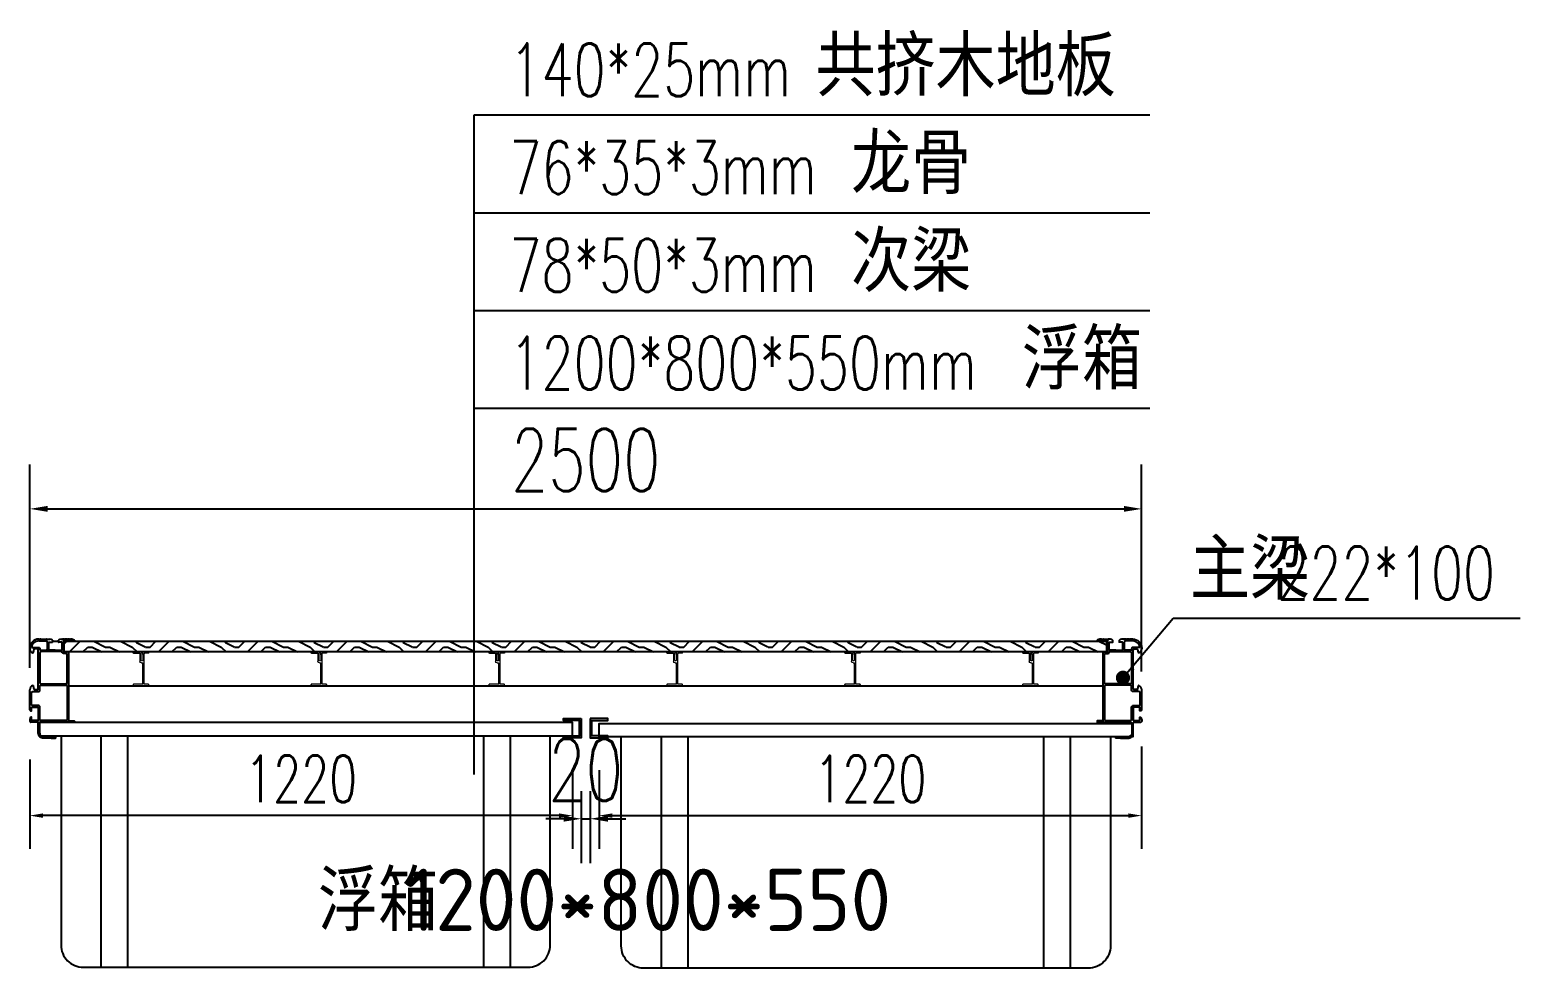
# Model space of a CAD drawing. Header units: millimetres. Extents: x 20612 to 95723, y -26499 to 156976.
# Drawn here: x 88920 to 92271, y -2923 to -814 of the extents above; entities that cross this region are included whole.
import ezdxf

# ---------------------------------------------------------------- set-up
doc = ezdxf.new("R2010")
doc.units = ezdxf.units.MM
doc.header["$LTSCALE"] = 1000
for name, color, linetype in [('DIM_LEAD', 3, 'Continuous'), ('DIM_SYMB', 3, 'Continuous'), ('PUB_TEXT', 7, 'Continuous'), ('W-STEEL_FRAME钢架', 3, 'Continuous'), ('W-STEEL_KEEL钢龙骨', 5, 'Continuous'), ('W-WOOD_FLOOR木地板', 30, 'Continuous'), ('浮箱U槽', 5, 'Continuous'), ('结构', 1, 'Continuous')]:
    doc.layers.add(name, color=color, linetype=linetype)
doc.styles.add('_TCH_DIM', font='SIMPLEX.shx', dxfattribs={"bigfont": 'hztxt.shx'})
doc.styles.get("Standard").update_dxf_attribs({"font": 'tssdeng.shx', "width": 0.8, "bigfont": 'hztxt.shx'})
doc.styles.add('STANDARD_T3', font='simplex.shx', dxfattribs={"width": 0.7, "bigfont": 'hztxt.shx'})
doc.dimstyles.new('W&&30', dxfattribs={"dimtxt": 105, "dimasz": 30, "dimexe": 75, "dimexo": 90, "dimgap": 30, "dimtad": 1, "dimdec": 0, "dimzin": 0, "dimdsep": 46, "dimtxsty": 'STANDARD_T3', "dimcen": 0.09, "dimclrd": 1, "dimclre": 1, "dimclrt": 7, "dimazin": 2, "dimtfac": 1, "dimtdec": 0, "dimtix": 1, "dimtmove": 2, "dimatfit": 3, "dimfxl": 100, "dimtolj": 1, "dimtzin": 0, "dimarcsym": 0})
doc.dimstyles.new('W&&40', dxfattribs={"dimtxt": 140, "dimasz": 40, "dimexe": 100, "dimexo": 120, "dimgap": 40, "dimtad": 1, "dimdec": 0, "dimzin": 0, "dimdsep": 46, "dimtxsty": 'STANDARD_T3', "dimcen": 0.09, "dimclrd": 1, "dimclre": 1, "dimclrt": 7, "dimazin": 2, "dimtfac": 1, "dimtdec": 0, "dimtix": 1, "dimtmove": 2, "dimatfit": 3, "dimfxl": 100, "dimtolj": 1, "dimtzin": 0, "dimarcsym": 0})

# ---------------------------------------------------------------- blocks, each defined once
blk = doc.blocks.new('0102')
at = {"color": 5, "lineweight": -3}
for p, q in [((-1521474.8, 1202748.6), (-1521474.8, 1203268.6)), ((-1521414.8, 1202748.6), (-1521414.8, 1203268.6)), ((-1520614.8, 1203268.6), (-1520614.8, 1202748.6)), ((-1520554.8, 1203268.6), (-1520554.8, 1202748.6))]:
    blk.add_line(p, q, dxfattribs=at)
at = {"color": 5}
blk.add_lwpolyline([(-1521614.8, 1203298.6), (-1521614.8, 1203268.6), (-1521564.8, 1203268.6), (-1520464.8, 1203268.5), (-1520414.8, 1203268.6), (-1520414.8, 1203298.6)], close=True, dxfattribs=at)
at = {"color": 5, "lineweight": -3}
blk.add_lwpolyline([(-1521564.8, 1203268.6), (-1521564.8, 1202798.6, 0.414214), (-1521514.8, 1202748.6), (-1520514.8, 1202748.6, 0.414214), (-1520464.8, 1202798.6), (-1520464.8, 1203268.6)], format="xyb", dxfattribs=at)
blk = doc.blocks.new('*D89')
at = {"layer": 'Defpoints', "color": 0, "transparency": 16777216}
for p in [(91419.8, -2334.6), (90199.8, -2388.3), (91419.8, -2580.3)]:
    blk.add_point(p, dxfattribs=at)
at = {"layer": 'W-STEEL_FRAME钢架', "color": 1, "lineweight": -2, "transparency": 16777216}
for p, q in [((91419.8, -2424.6), (91419.8, -2655.3)), ((90199.8, -2478.3), (90199.8, -2655.3)), ((90229.8, -2580.3), (91389.8, -2580.3))]:
    blk.add_line(p, q, dxfattribs=at)
at = {"layer": 'W-STEEL_FRAME钢架', "color": 1, "transparency": 16777216}
for points in [[(90229.8, -2575.3), (90229.8, -2585.3), (90199.8, -2580.3)], [(91389.8, -2575.3), (91389.8, -2585.3), (91419.8, -2580.3)]]:
    blk.add_solid(points, dxfattribs=at)
at = {"layer": 'W-STEEL_FRAME钢架', "color": 7, "transparency": 16777216, "insert": (90809.8, -2497.8), "char_height": 105, "attachment_point": 5, "style": 'STANDARD_T3'}
blk.add_mtext('\\A1;1220', dxfattribs=at)
blk = doc.blocks.new('*D87')
at = {"layer": 'Defpoints', "color": 0, "transparency": 16777216}
for p in [(88919.8, -2364.2), (90139.9, -2388.2), (88919.8, -2580.3)]:
    blk.add_point(p, dxfattribs=at)
at = {"layer": 'W-STEEL_FRAME钢架', "color": 1, "lineweight": -2, "transparency": 16777216}
for p, q in [((88919.8, -2454.2), (88919.8, -2655.3)), ((90139.9, -2478.2), (90139.9, -2655.3)), ((90109.9, -2580.3), (88949.8, -2580.3))]:
    blk.add_line(p, q, dxfattribs=at)
at = {"layer": 'W-STEEL_FRAME钢架', "color": 1, "transparency": 16777216}
for points in [[(88949.8, -2575.3), (88949.8, -2585.3), (88919.8, -2580.3)], [(90109.9, -2575.3), (90109.9, -2585.3), (90139.9, -2580.3)]]:
    blk.add_solid(points, dxfattribs=at)
at = {"layer": 'W-STEEL_FRAME钢架', "color": 7, "transparency": 16777216, "insert": (89529.9, -2497.8), "char_height": 105, "attachment_point": 5, "style": 'STANDARD_T3'}
blk.add_mtext('\\A1;1220', dxfattribs=at)
blk = doc.blocks.new('*D88')
at = {"layer": 'Defpoints', "color": 0, "transparency": 16777216}
for p in [(91419.8, -1890.7), (88919.8, -2368.3), (91419.8, -2376.5)]:
    blk.add_point(p, dxfattribs=at)
at = {"layer": 'W-WOOD_FLOOR木地板', "color": 1, "lineweight": -2, "transparency": 16777216}
for p, q in [((88919.8, -2248.3), (88919.8, -1790.7)), ((91419.8, -2256.5), (91419.8, -1790.7)), ((88959.8, -1890.7), (91379.8, -1890.7))]:
    blk.add_line(p, q, dxfattribs=at)
at = {"layer": 'W-WOOD_FLOOR木地板', "color": 1, "transparency": 16777216}
for points in [[(88959.8, -1884), (88959.8, -1897.3), (88919.8, -1890.7)], [(91379.8, -1884), (91379.8, -1897.3), (91419.8, -1890.7)]]:
    blk.add_solid(points, dxfattribs=at)
at = {"layer": 'W-WOOD_FLOOR木地板', "color": 7, "transparency": 16777216, "insert": (90169.8, -1780.7), "char_height": 140, "attachment_point": 5, "style": 'STANDARD_T3'}
blk.add_mtext('\\A1;2500', dxfattribs=at)
blk = doc.blocks.new('$matou$00000085')
at = {"color": 0, "lineweight": 5}
for p, q in [((-17.5, 36, 0), (-17.5, 37, 0)), ((-4.3, 33.6, 0), (-4.3, 35, 0)), ((-1.2, 13.2, 0), (-3.5, 13.2, 0))]:
    blk.add_line(p, q, dxfattribs=at)
at = {"color": 0, "lineweight": 0, "ltscale": 0.5}
blk.add_arc((-1.5, 17.2, 0), 4.07, 274.7282, 349.8472, dxfattribs=at)
at = {"layer": '结构', "color": 0, "linetype": 'ByBlock', "lineweight": 0, "ltscale": 0.5}
for p, q in [((-7.2, 38, 0), (-16.5, 38, 0)), ((-16.5, 35, 0), (-8.5, 35, 0)), ((-7.5, -34, 0), (-7.5, 34, 0)), ((-4.7, 33.3, 0), (-4.3, 33.6, 0)), ((-0.7, 33.6, 0), (-0.7, 35, 0)), ((-0.3, 33.3, 0), (-0.7, 33.6, 0)), ((2.2, 38, 0), (16.5, 38, 0)), ((2.5, 34, 0), (2.5, 16.5, 0)), ((16.5, 35, 0), (3.5, 35, 0)), ((17.5, 37, 0), (17.5, 36, 0)), ((-4.3, 33.1, 0), (-4.7, 33.3, 0)), ((-4.7, 31.5, 0), (-4.3, 31.7, 0)), ((-4.3, 31.2, 0), (-4.7, 31.5, 0)), ((-4.3, 31, 0), (-4.7, 30.8, 0)), ((-4.7, 30.8, 0), (-4.3, 30.5, 0)), ((-4.3, 29.2, 0), (-4.7, 29, 0)), ((-4.7, 29, 0), (-4.3, 28.7, 0)), ((-4.3, 27.4, 0), (-4.7, 27.2, 0)), ((-4.7, 27.2, 0), (-4.3, 26.9, 0)), ((-4.3, 25.6, 0), (-4.7, 25.4, 0)), ((-4.7, 25.4, 0), (-4.3, 25.1, 0)), ((-4.3, 23.8, 0), (-4.7, 23.6, 0)), ((-4.7, 23.6, 0), (-4.3, 23.3, 0)), ((-4.3, 22, 0), (-4.7, 21.8, 0)), ((-4.7, 21.8, 0), (-4.3, 21.5, 0)), ((-4.3, 20.2, 0), (-4.7, 20, 0)), ((-4.7, 20, 0), (-4.3, 19.7, 0)), ((-4.5, -34, 0), (-4.5, 12.2, 0)), ((-4.3, 31.7, 0), (-4.3, 33.1, 0)), ((-4.3, 31.3, 0), (-4.3, 31, 0)), ((-4.3, 30.5, 0), (-4.3, 29.2, 0)), ((-4.3, 28.7, 0), (-4.3, 27.4, 0)), ((-4.3, 26.9, 0), (-4.3, 25.6, 0)), ((-4.3, 25.1, 0), (-4.3, 23.8, 0)), ((-4.3, 23.3, 0), (-4.3, 22, 0)), ((-4.3, 21.5, 0), (-4.3, 20.2, 0)), ((-4.3, 19.7, 0), (-4.3, 19.2, 0)), ((-0.7, 33.1, 0), (-0.3, 33.3, 0)), ((-0.7, 31.7, 0), (-0.7, 33.1, 0)), ((-0.3, 31.5, 0), (-0.7, 31.7, 0)), ((-0.7, 31.2, 0), (-0.3, 31.5, 0)), ((-0.7, 29.9, 0), (-0.7, 31.2, 0)), ((-0.3, 29.7, 0), (-0.7, 29.9, 0)), ((-0.7, 29.4, 0), (-0.3, 29.7, 0)), ((-0.7, 28.1, 0), (-0.7, 29.4, 0)), ((-0.3, 27.9, 0), (-0.7, 28.1, 0)), ((-0.7, 27.6, 0), (-0.3, 27.9, 0)), ((-0.7, 26.3, 0), (-0.7, 27.6, 0)), ((-0.3, 26.1, 0), (-0.7, 26.3, 0)), ((-0.7, 25.8, 0), (-0.3, 26.1, 0)), ((-0.7, 24.5, 0), (-0.7, 25.8, 0)), ((-0.3, 24.3, 0), (-0.7, 24.5, 0)), ((-0.7, 24, 0), (-0.3, 24.3, 0)), ((-0.7, 22.7, 0), (-0.7, 24, 0)), ((-0.3, 22.5, 0), (-0.7, 22.7, 0)), ((-0.7, 22.2, 0), (-0.3, 22.5, 0)), ((-0.7, 22.2, 0), (-0.7, 22.2, 0)), ((-0.7, 21, 0), (-0.7, 22.2, 0)), ((-0.3, 20.7, 0), (-0.7, 21, 0)), ((-0.7, 20.5, 0), (-0.3, 20.7, 0)), ((-0.7, 19.2, 0), (-0.7, 20.5, 0)), ((-17.5, -37.5, 0), (-17.5, -35.5, 0)), ((-17, -35, 0), (-8.5, -35, 0)), ((17, -38, 0), (-17, -38, 0)), ((-3.5, -35, 0), (17, -35, 0)), ((17.5, -35.5, 0), (17.5, -37.5, 0))]:
    blk.add_line(p, q, dxfattribs=at)
for centre, radius, start, end in [((-16.5, 37, 0), 1, 90, 180), ((-16.5, 36, 0), 1, 180, 270), ((-8.5, 34, 0), 1, 0, 90), ((-7.2, 35, 0), 3, 0, 90.0017), ((2.2, 35, 0), 3, 89.9983, 180), ((3.5, 34, 0), 1, 90, 180), ((16.5, 37, 0), 1, 0, 90), ((16.5, 36, 0), 1, 270, 360), ((-3.5, 12.2, 0), 1, 90, 180), ((-2.5, 19.2, 0), 1.75, 180, 0), ((-17, -35.5, 0), 0.5, 90, 180), ((-17, -37.5, 0), 0.5, 180, 270), ((-8.5, -34, 0), 1, 270, 0), ((-3.5, -34, 0), 1, 180, 270), ((17, -35.5, 0), 0.5, 0, 90), ((17, -37.5, 0), 0.5, 270, 0)]:
    blk.add_arc(centre, radius, start, end, dxfattribs=at)
blk = doc.blocks.new('*U83')
at = {"layer": 'W-STEEL_KEEL钢龙骨', "yscale": -1, "rotation": 180}
blk.add_blockref('$matou$00000085', (0, 0, 0), dxfattribs=at)
blk = doc.blocks.new('*U84')
at = {"layer": '浮箱U槽', "color": 0, "linetype": 'ByBlock', "lineweight": -2, "transparency": 16777216}
for p in [(-2000, 0), (-1600, 0), (-1200, 0), (-800, 0), (-400, 0), (0, 0)]:
    blk.add_blockref('*U83', p, dxfattribs=at)
blk = doc.blocks.new('*D103')
at = {"layer": 'Defpoints', "color": 0, "transparency": 16777216}
for p in [(90159.9, -2405.2), (90179.8, -2405.2), (90179.8, -2587.4)]:
    blk.add_point(p, dxfattribs=at)
at = {"layer": '浮箱U槽', "color": 1, "lineweight": -2, "transparency": 16777216}
for p, q in [((90159.9, -2525.2), (90159.9, -2687.4)), ((90179.8, -2525.2), (90179.8, -2687.4)), ((90119.9, -2587.4), (90079.9, -2587.4)), ((90159.9, -2587.4), (90179.8, -2587.4)), ((90219.8, -2587.4), (90259.8, -2587.4))]:
    blk.add_line(p, q, dxfattribs=at)
at = {"layer": '浮箱U槽', "color": 1, "transparency": 16777216}
for points in [[(90119.9, -2580.7), (90119.9, -2594), (90159.9, -2587.4)], [(90219.8, -2580.7), (90219.8, -2594), (90179.8, -2587.4)]]:
    blk.add_solid(points, dxfattribs=at)
at = {"layer": '浮箱U槽', "color": 7, "transparency": 16777216, "insert": (90169.8, -2477.4), "char_height": 140, "attachment_point": 5, "style": 'STANDARD_T3'}
blk.add_mtext('\\A1;20', dxfattribs=at)

msp = doc.modelspace()

# ---------------------------------------------------------------- hatches: boundary and pattern name
at = {"layer": 'W-WOOD_FLOOR木地板'}
h = msp.add_hatch(dxfattribs=at)
h.set_pattern_fill('木纹01', color=256, scale=50)
h.set_pattern_definition([(360, (-260220.04, 172648.61), (200, 200), [10, -190]), (360, (-260360.04, 172668.61), (200, 200), [20, -180]), (360, (-260230.04, 172678.61), (200, 200), [10, -190]), (360, (-260350.04, 172698.61), (200, 200), [10, -190]), (360, (-260230.04, 172708.61), (200, 200), [10, -190]), (360, (-260340.04, 172718.61), (200, 200), [10, -190]), (360, (-260230.04, 172728.61), (200, 200), [10, -190]), (360, (-260340.04, 172748.61), (200, 200), [10, -110, 10, -70]), (360, (-260340.04, 172768.61), (200, 200), [20, -100, 10, -70]), (360, (-260350.04, 172798.61), (200, 200), [10, -30, 10, -80, 10, -60]), (360, (-260360.04, 172818.61), (200, 200), [10, -40, 20, -130]), (360, (-260230.04, 172828.61), (200, 200), [10, -190]), (360, (-260360.04, 172838.61), (200, 200), [10, -50, 10, -130]), (45, (-260380.04, 172648.61), (5e-14, 200), [28.2842, -254.55851]), (45, (-260210.04, 172648.61), (5e-14, 200), [56.56854, -226.27417]), (45, (-260210.04, 172748.61), (5e-14, 200), [14.142, -268.70071]), (45, (-260380.04, 172768.61), (5e-14, 200), [42.4264, -240.41631]), (45, (-260210.04, 172768.61), (5e-14, 200), [70.71068, -212.13203]), (45, (-260210.04, 172798.61), (5e-14, 200), [42.4264, -240.41631]), (315, (-260250.04, 172818.61), (200, -9e-14), [14.142, -268.70071]), (315, (-260320.04, 172658.61), (200, -9e-14), [28.2842, -254.55851]), (315, (-260310.04, 172738.61), (200, -9e-14), [28.2842, -254.55851]), (315, (-260250.04, 172698.61), (200, -9e-14), [28.2842, -254.55851]), (315, (-260260.04, 172778.61), (200, -9e-14), [28.2842, -254.55851]), (315, (-260250.04, 172798.61), (200, -9e-14), [42.4264, -240.41631]), (315, (-260300.04, 172678.61), (200, -9e-14), [42.4264, -240.41631]), (315, (-260270.04, 172688.61), (200, -9e-14), [42.4264, -240.41631]), (315, (-260300.04, 172758.61), (200, -9e-14), [42.4264, -240.41631]), (315, (-260280.04, 172768.61), (200, -9e-14), [42.4264, -240.41631]), (26.56505, (-260370.04, 172688.61), (200, 8e-08), [22.36068, -424.85292]), (26.56505, (-260220.04, 172678.61), (200, 8e-08), [89.44272, -357.77088]), (26.56505, (-260220.04, 172708.61), (200, 8e-08), [89.44272, -357.77088]), (26.56505, (-260220.04, 172728.61), (200, 8e-08), [89.4428, -134, 44.722, -179.048795]), (26.56505, (-260200.04, 172758.61), (200, 8e-08), [22.36068, -424.85292]), (26.56505, (-260380.04, 172828.61), (200, 8e-08), [22.36068, -424.85292]), (26.56505, (-260220.04, 172828.61), (200, 8e-08), [44.72136, -402.49224]), (333.43495, (-260270.04, 172648.61), (200, -8e-08), [44.72136, -402.49224]), (333.43495, (-260340.04, 172698.61), (200, -8e-08), [44.72136, -402.49224]), (333.43495, (-260340.04, 172668.61), (200, -8e-08), [22.36068, -424.85224]), (333.43495, (-260330.04, 172718.61), (200, -8e-08), [67.08204, -380.13156]), (333.43495, (-260290.04, 172718.61), (200, -8e-08), [44.72136, -402.49224]), (333.43495, (-260270.04, 172728.61), (200, -8e-08), [44.72136, -402.49224]), (333.43495, (-260330.04, 172748.61), (200, -8e-08), [22.36068, -424.85224]), (333.43495, (-260320.04, 172768.61), (200, -8e-08), [22.36068, -424.85224]), (333.43495, (-260240.04, 172808.61), (200, -8e-08), [22.36068, -424.85224]), (333.43495, (-260250.04, 172738.61), (200, -8e-08), [22.36068, -424.85224]), (333.43495, (-260340.04, 172798.61), (200, -8e-08), [67.08204, -380.13156]), (333.43495, (-260350.04, 172818.61), (200, -8e-08), [44.72136, -402.49224]), (333.43495, (-260240.04, 172758.61), (200, -8e-08), [22.36, -201.24, 22.36, -201.253595]), (333.43495, (-260300.04, 172798.61), (200, -8e-08), [44.72136, -402.49224]), (333.43495, (-260290.04, 172818.61), (200, -8e-08), [44.72136, -402.49224]), (333.43495, (-260350.04, 172838.61), (200, -8e-08), [44.72136, -402.49224]), (333.43495, (-260290.04, 172838.61), (200, -8e-08), [44.72136, -402.49224])])
h.paths.add_polyline_path([(88997.1, -2188.12), (88997.1, -2212.12), (91340.75, -2212.12), (91340.75, -2188.12)])

# ---------------------------------------------------------------- linework, layer by layer
at = {"color": 3, "lineweight": -3}
for p, q in [((88938.92, -2250.69), (88938.92, -2207.61)), ((88944.44, -2208.59), (88956.99, -2208.61)), ((88955.43, -2184.03), (88955.74, -2183.57)), ((88956.86, -2183.57), (88957.16, -2184.03)), ((88957.44, -2184.03), (88957.74, -2183.57)), ((88959.45, -2184.03), (88959.75, -2183.57)), ((88959.89, -2183.51), (88965.03, -2183.51)), ((88959.89, -2183.51), (88961.72, -2183.51)), ((88970.55, -2186.02), (88970.55, -2190.34)), ((88984.6, -2190.34), (88984.6, -2186.02)), ((88990.12, -2183.51), (88995.26, -2183.51)), ((89003.73, -2184.03), (89003.43, -2183.57)), ((89005.74, -2184.03), (89005.44, -2183.57)), ((89006.32, -2183.57), (89006.02, -2184.03)), ((89007.75, -2184.03), (89007.44, -2183.57)), ((89010.48, -2183.51), (89012.86, -2183.51)), ((91329.21, -2183.51), (91326.84, -2183.51)), ((91331.95, -2184.03), (91332.25, -2183.57)), ((91333.37, -2183.57), (91333.67, -2184.03)), ((91333.96, -2184.03), (91334.26, -2183.57)), ((91335.97, -2184.03), (91336.27, -2183.57)), ((91349.57, -2183.51), (91344.44, -2183.51)), ((91355.09, -2190.34), (91355.09, -2186.02)), ((91369.15, -2186.02), (91369.15, -2190.34)), ((91379.8, -2183.51), (91374.67, -2183.51)), ((91379.8, -2183.51), (91377.97, -2183.51)), ((91380.25, -2184.03), (91379.94, -2183.57)), ((91382.25, -2184.03), (91381.95, -2183.57)), ((91382.84, -2183.57), (91382.54, -2184.03)), ((91395.25, -2208.59), (91382.7, -2208.61)), ((91384.26, -2184.03), (91383.96, -2183.57)), ((91400.77, -2250.69), (91400.77, -2207.61)), ((89007.19, -2213.13), (89007.19, -2250.69)), ((91332.51, -2213.13), (91332.51, -2250.69)), ((88919.85, -2316.2), (88919.85, -2297.37)), ((91419.85, -2316.2), (91419.85, -2297.37)), ((89007.19, -2317.37), (89007.19, -2366.73)), ((91332.51, -2317.37), (91332.51, -2366.73))]:
    msp.add_line(p, q, dxfattribs=at)
at = {"color": 0}
msp.add_line((88970.55, -2188.18), (88984.6, -2188.18), dxfattribs=at)
at = {"color": 1, "lineweight": -3}
msp.add_line((89007.19, -2288.73), (91332.51, -2288.73), dxfattribs=at)
at = {"color": 3, "lineweight": -3}
for points in [[(88939.93, -2183.51, 0.4142136), (88919.85, -2203.59), (88919.85, -2205.18)], [(88923.9, -2202.54), (88923.9, -2202.54), (88940.43, -2202.54, -0.4142136), (88942.44, -2204.55), (88942.44, -2206.58, 0.4139088), (88944.44, -2208.59)], [(88936.91, -2205.6), (88929.99, -2205.6, 0.3624885), (88929, -2206.42), (88927.66, -2213.81)], [(88939.93, -2187.53), (88939.93, -2187.53), (88955.99, -2187.53, -0.4142136), (88959, -2190.54), (88959, -2206.6, -0.4145184), (88956.99, -2208.61)], [(88944.67, -2183.51, -0.1989124), (88944.81, -2183.57), (88945.11, -2184.03)], [(88945.39, -2184.03), (88945.7, -2183.57, -0.1989124), (88945.84, -2183.51), (88946.68, -2183.51, -0.1989124), (88946.82, -2183.57), (88947.12, -2184.03)], [(88947.4, -2184.03), (88947.7, -2183.57, -0.1989124), (88947.85, -2183.51), (88948.68, -2183.51, -0.1989124), (88948.83, -2183.57), (88949.13, -2184.03)], [(88949.41, -2184.03), (88949.71, -2183.57, -0.1989124), (88949.85, -2183.51), (88950.69, -2183.51, -0.1989124), (88950.83, -2183.57), (88951.13, -2184.03)], [(88951.42, -2184.03), (88951.72, -2183.57, -0.1989124), (88951.86, -2183.51), (88952.7, -2183.51, -0.1989124), (88952.84, -2183.57), (88953.14, -2184.03)], [(88953.43, -2184.03), (88953.73, -2183.57, -0.1989124), (88953.87, -2183.51), (88954.71, -2183.51, -0.1989124), (88954.85, -2183.57), (88955.15, -2184.03)], [(88955.74, -2183.57, -0.1989124), (88955.88, -2183.51), (88956.71, -2183.51)], [(88957.88, -2183.51), (88958.72, -2183.51, -0.1989124), (88958.86, -2183.57), (88959.17, -2184.03)], [(88976.99, -2208.61), (88963.52, -2208.61, -0.4142136), (88962.52, -2207.6), (88962.52, -2191.54, -0.4142136), (88963.52, -2190.54), (88970.35, -2190.54)], [(88978.16, -2208.61, 0.1989124), (88978.02, -2208.67), (88977.72, -2208.97, -0.4142136), (88977.43, -2208.97), (88977.13, -2208.67, 0.1989124), (88976.99, -2208.61)], [(88978.16, -2208.61), (88991.63, -2208.61, 0.4142136), (88992.63, -2207.6), (88992.63, -2191.54, 0.4142136), (88991.63, -2190.54), (88984.8, -2190.54)], [(88995.7, -2184.03), (88995.4, -2183.57, 0.1989124), (88995.26, -2183.51), (88993.42, -2183.51)], [(88997.71, -2184.03), (88997.41, -2183.57, 0.1989124), (88997.26, -2183.51), (88996.43, -2183.51, 0.1989124), (88996.28, -2183.57), (88995.98, -2184.03)], [(89007.19, -2213.13, 0.4142136), (89006.19, -2212.12), (88997.15, -2212.12, -0.4142136), (88996.15, -2211.12), (88996.15, -2187.53, -0.4142136), (88997.15, -2186.52)], [(89020.24, -2186.02), (89020.24, -2186.32, -0.4142136), (89020.04, -2186.52), (88997.15, -2186.52)], [(88999.71, -2184.03), (88999.41, -2183.57, 0.1989124), (88999.27, -2183.51), (88998.43, -2183.51, 0.1989124), (88998.29, -2183.57), (88997.99, -2184.03)], [(89001.72, -2184.03), (89001.42, -2183.57, 0.1989124), (89001.28, -2183.51), (89000.44, -2183.51, 0.1989124), (89000.3, -2183.57), (89000, -2184.03)], [(89003.29, -2183.51), (89002.45, -2183.51, 0.1989124), (89002.31, -2183.57), (89002.01, -2184.03)], [(89005.3, -2183.51), (89004.46, -2183.51, 0.1989124), (89004.32, -2183.57), (89004.01, -2184.03)], [(89007.3, -2183.51), (89006.47, -2183.51, 0.1989124), (89006.32, -2183.57)], [(89009.75, -2184.03), (89009.45, -2183.57, 0.1989124), (89009.31, -2183.51), (89008.47, -2183.51, 0.1989124), (89008.33, -2183.57), (89008.03, -2184.03)], [(89010.48, -2183.51, 0.1989124), (89010.34, -2183.57), (89010.04, -2184.03)], [(91319.45, -2186.02), (91319.45, -2186.32, 0.4142136), (91319.65, -2186.52), (91342.54, -2186.52)], [(91329.21, -2183.51, -0.1989124), (91329.36, -2183.57), (91329.66, -2184.03)], [(91329.94, -2184.03), (91330.24, -2183.57, -0.1989124), (91330.38, -2183.51), (91331.22, -2183.51, -0.1989124), (91331.36, -2183.57), (91331.67, -2184.03)], [(91332.39, -2183.51), (91333.23, -2183.51, -0.1989124), (91333.37, -2183.57)], [(91332.51, -2213.13, -0.4142136), (91333.51, -2212.12), (91342.54, -2212.12, 0.4142136), (91343.55, -2211.12), (91343.55, -2187.53, 0.4142136), (91342.54, -2186.52)], [(91334.4, -2183.51), (91335.24, -2183.51, -0.1989124), (91335.38, -2183.57), (91335.68, -2184.03)], [(91336.41, -2183.51), (91337.25, -2183.51, -0.1989124), (91337.39, -2183.57), (91337.69, -2184.03)], [(91337.97, -2184.03), (91338.27, -2183.57, -0.1989124), (91338.42, -2183.51), (91339.25, -2183.51, -0.1989124), (91339.4, -2183.57), (91339.7, -2184.03)], [(91339.98, -2184.03), (91340.28, -2183.57, -0.1989124), (91340.42, -2183.51), (91341.26, -2183.51, -0.1989124), (91341.4, -2183.57), (91341.71, -2184.03)], [(91341.99, -2184.03), (91342.29, -2183.57, -0.1989124), (91342.43, -2183.51), (91343.27, -2183.51, -0.1989124), (91343.41, -2183.57), (91343.71, -2184.03)], [(91344, -2184.03), (91344.3, -2183.57, -0.1989124), (91344.44, -2183.51), (91346.27, -2183.51)], [(91361.54, -2208.61), (91348.07, -2208.61, -0.4142136), (91347.06, -2207.6), (91347.06, -2191.54, -0.4142136), (91348.07, -2190.54), (91354.89, -2190.54)], [(91361.54, -2208.61, -0.1989124), (91361.68, -2208.67), (91361.98, -2208.97, 0.4142136), (91362.26, -2208.97), (91362.56, -2208.67, -0.1989124), (91362.71, -2208.61)], [(91362.71, -2208.61), (91376.18, -2208.61, 0.4142136), (91377.18, -2207.6), (91377.18, -2191.54, 0.4142136), (91376.18, -2190.54), (91369.35, -2190.54)], [(91381.81, -2183.51), (91380.97, -2183.51, 0.1989124), (91380.83, -2183.57), (91380.53, -2184.03)], [(91399.77, -2187.53), (91399.77, -2187.53), (91383.71, -2187.53, 0.4142136), (91380.69, -2190.54), (91380.69, -2206.6, 0.4145184), (91382.7, -2208.61)], [(91383.96, -2183.57, 0.1989124), (91383.82, -2183.51), (91382.98, -2183.51)], [(91386.27, -2184.03), (91385.97, -2183.57, 0.1989124), (91385.83, -2183.51), (91384.99, -2183.51, 0.1989124), (91384.85, -2183.57), (91384.55, -2184.03)], [(91388.28, -2184.03), (91387.98, -2183.57, 0.1989124), (91387.83, -2183.51), (91387, -2183.51, 0.1989124), (91386.85, -2183.57), (91386.55, -2184.03)], [(91390.29, -2184.03), (91389.98, -2183.57, 0.1989124), (91389.84, -2183.51), (91389, -2183.51, 0.1989124), (91388.86, -2183.57), (91388.56, -2184.03)], [(91392.29, -2184.03), (91391.99, -2183.57, 0.1989124), (91391.85, -2183.51), (91391.01, -2183.51, 0.1989124), (91390.87, -2183.57), (91390.57, -2184.03)], [(91394.3, -2184.03), (91394, -2183.57, 0.1989124), (91393.86, -2183.51), (91393.02, -2183.51, 0.1989124), (91392.88, -2183.57), (91392.58, -2184.03)], [(91395.03, -2183.51, 0.1989124), (91394.89, -2183.57), (91394.59, -2184.03)], [(91415.8, -2202.54), (91415.8, -2202.54), (91399.27, -2202.54, 0.4142136), (91397.26, -2204.55), (91397.26, -2206.58, -0.4139088), (91395.25, -2208.59)], [(91399.77, -2183.51, -0.4142136), (91419.85, -2203.59), (91419.85, -2205.18)], [(91402.78, -2205.6), (91409.7, -2205.6, -0.3624885), (91410.69, -2206.42), (91412.03, -2213.81)], [(88926.5, -2287.92, -0.4035353), (88927.66, -2288.74), (88929, -2296.13, 0.3624885), (88929.99, -2296.96), (88936.91, -2296.96, 0.4142136), (88938.92, -2294.95), (88938.92, -2251.86)], [(88938.92, -2250.69, 0.1989124), (88938.98, -2250.83), (88939.28, -2251.13, -0.4142136), (88939.28, -2251.42), (88938.98, -2251.72, 0.1989124), (88938.92, -2251.86)], [(89007.13, -2250.83), (89006.83, -2251.13, 0.4142136), (89006.83, -2251.42), (89007.13, -2251.72, -0.1989124), (89007.19, -2251.86), (89007.19, -2251.86), (89007.19, -2316.2)], [(91332.56, -2250.83), (91332.87, -2251.13, -0.4142136), (91332.87, -2251.42), (91332.56, -2251.72, 0.1989124), (91332.51, -2251.86), (91332.51, -2251.86), (91332.51, -2316.2)], [(91400.77, -2250.69, -0.1989124), (91400.71, -2250.83), (91400.41, -2251.13, 0.4142136), (91400.41, -2251.42), (91400.71, -2251.72, -0.1989124), (91400.77, -2251.86)], [(91413.2, -2287.92, 0.4035353), (91412.03, -2288.74), (91410.69, -2296.13, -0.3624885), (91409.7, -2296.96), (91402.78, -2296.96, -0.4142136), (91400.77, -2294.95), (91400.77, -2251.86)], [(89007.19, -2288.73), (89007.19, -2366.73, 2.4142136), (89007.69, -2367.23), (89019.24, -2367.23, -0.4142136), (89020.24, -2368.23), (89020.24, -2369.24, -0.4142136), (89019.24, -2370.24)], [(91332.51, -2288.73), (91332.51, -2366.73, -2.4142136), (91332, -2367.23), (91320.46, -2367.23, 0.4142136), (91319.45, -2368.23), (91319.45, -2369.24, 0.4142136), (91320.46, -2370.24)], [(88919.85, -2316.2, 0.1989124), (88919.91, -2316.34), (88920.21, -2316.64, -0.4142136), (88920.21, -2316.93), (88919.91, -2317.23, 0.1989124), (88919.85, -2317.37)], [(88919.85, -2342.13, 0.4142136), (88922.36, -2344.64), (88923.66, -2344.64, 0.4142136), (88923.86, -2344.44)], [(88923.86, -2344.44), (88923.86, -2337.61, -0.4142136), (88924.87, -2336.61), (88937.91, -2336.61, -0.4142136), (88938.92, -2337.61), (88938.92, -2351.08, 0.1989124), (88938.98, -2351.23), (88939.28, -2351.53, -0.4142136), (88939.28, -2351.81), (88938.98, -2352.11, 0.1989124), (88938.92, -2352.25), (88938.92, -2365.72, -0.4142136), (88937.91, -2366.73), (88924.87, -2366.73, -0.4142136), (88923.86, -2365.72), (88923.86, -2358.9)], [(89007.13, -2316.34), (89006.83, -2316.64, 0.4142136), (89006.83, -2316.93), (89007.13, -2317.23)], [(91332.56, -2316.34), (91332.87, -2316.64, -0.4142136), (91332.87, -2316.93), (91332.56, -2317.23)], [(91415.83, -2344.44), (91415.83, -2337.61, 0.4142136), (91414.83, -2336.61), (91401.78, -2336.61, 0.4142136), (91400.78, -2337.61), (91400.78, -2351.08, -0.1989124), (91400.72, -2351.23), (91400.42, -2351.53, 0.4142136), (91400.42, -2351.81), (91400.72, -2352.11, -0.1989124), (91400.78, -2352.25), (91400.78, -2365.72, 0.4142136), (91401.78, -2366.73), (91414.83, -2366.73, 0.4142136), (91415.83, -2365.72), (91415.83, -2358.9)], [(91419.85, -2342.13, -0.4142136), (91417.34, -2344.64), (91416.03, -2344.64, -0.4142136), (91415.83, -2344.44)], [(91419.85, -2316.2, -0.1989124), (91419.79, -2316.34), (91419.49, -2316.64, 0.4142136), (91419.49, -2316.93), (91419.79, -2317.23, -0.1989124), (91419.85, -2317.37)], [(88919.85, -2364.22), (88919.85, -2368.23, 0.4142136), (88921.86, -2370.24)], [(88950.97, -2406.38, -0.4142136), (88938.92, -2394.34), (88938.92, -2372.25, 0.4142136), (88936.91, -2370.24), (88921.86, -2370.24)], [(88923.86, -2358.9, 0.4142136), (88923.66, -2358.7), (88922.36, -2358.7)], [(89019.24, -2370.24), (88943.94, -2370.24, 0.4142136), (88941.93, -2372.25), (88941.93, -2394.34, 0.4142136), (88950.97, -2403.37)], [(91320.46, -2370.24), (91395.76, -2370.24, -0.4142136), (91397.77, -2372.25), (91397.77, -2394.34, -0.4142136), (91388.73, -2403.37)], [(91388.73, -2406.38, 0.4142136), (91400.78, -2394.34), (91400.78, -2372.25, -0.4142136), (91402.79, -2370.24), (91417.84, -2370.24)], [(91415.83, -2358.9, -0.4142136), (91416.03, -2358.7), (91417.34, -2358.7)], [(91419.85, -2364.22), (91419.85, -2368.23, -0.4142136), (91417.84, -2370.24)], [(88967.59, -2406.33), (88967.89, -2406.02, -0.4142136), (88968.17, -2406.02), (88968.47, -2406.33, 0.1989124), (88968.62, -2406.38), (88977.07, -2406.38, 0.4142136), (88978.07, -2405.38), (88978.07, -2404.38, 0.4142136), (88977.07, -2403.37), (88950.97, -2403.37)], [(88967.59, -2406.33, -0.1989124), (88967.45, -2406.38), (88950.97, -2406.38)], [(91372.11, -2406.33), (91371.81, -2406.02, 0.4142136), (91371.52, -2406.02), (91371.22, -2406.33, -0.1989124), (91371.08, -2406.38), (91362.63, -2406.38, -0.4142136), (91361.62, -2405.38), (91361.62, -2404.38, -0.4142136), (91362.63, -2403.37), (91388.73, -2403.37)], [(91372.11, -2406.33, 0.1989124), (91372.25, -2406.38), (91388.73, -2406.38)]]:
    msp.add_lwpolyline(points, format="xyb", dxfattribs=at)
for points in [[(88939.93, -2183.51), (88944.67, -2183.51), (88942.29, -2183.51)], [(91399.77, -2183.51), (91395.03, -2183.51), (91397.4, -2183.51)], [(88919.85, -2342.13), (88919.85, -2331.68), (88919.85, -2317.37)], [(91419.85, -2342.13), (91419.85, -2331.68), (91419.85, -2317.37)]]:
    msp.add_lwpolyline(points, dxfattribs=at)
for points in [[(88995.65, -2215.64, -0.356394), (88992.69, -2213.23, 0.356394), (88990.73, -2211.62), (88945.45, -2211.62, 0.4142136), (88942.44, -2214.63), (88942.44, -2281.9, 0.4142136), (88944.44, -2283.9), (89000.66, -2283.9, 0.4142136), (89003.68, -2280.89), (89003.68, -2218.65, 0.4142136), (89000.66, -2215.64)], [(91344.05, -2215.64, 0.356394), (91347, -2213.23, -0.356394), (91348.97, -2211.62), (91394.25, -2211.62, -0.4142136), (91397.26, -2214.63), (91397.26, -2281.9, -0.4142136), (91395.25, -2283.9), (91339.03, -2283.9, -0.4142136), (91336.02, -2280.89), (91336.02, -2218.65, -0.4142136), (91339.03, -2215.64)], [(89003.68, -2363.72, -0.4142136), (89000.66, -2366.73), (88945.44, -2366.73, -0.4142136), (88942.43, -2363.72), (88942.43, -2336.11, 0.4142136), (88939.42, -2333.1), (88926.37, -2333.1, -0.4142136), (88923.36, -2330.09), (88923.36, -2304.49, -0.4142136), (88926.37, -2301.47), (88939.42, -2301.47, 0.4142136), (88942.44, -2298.46), (88942.44, -2288.92, -0.4142136), (88944.44, -2286.92), (89000.66, -2286.92, -0.4142136), (89003.68, -2289.93)], [(91336.02, -2363.72, 0.4142136), (91339.03, -2366.73), (91394.25, -2366.73, 0.4142136), (91397.26, -2363.72), (91397.26, -2336.11, -0.4142136), (91400.28, -2333.1), (91413.32, -2333.1, 0.4142136), (91416.33, -2330.09), (91416.33, -2304.49, 0.4142136), (91413.32, -2301.47), (91400.27, -2301.47, -0.4142136), (91397.26, -2298.46), (91397.26, -2288.92, 0.4142136), (91395.25, -2286.92), (91339.03, -2286.92, 0.4142136), (91336.02, -2289.93)]]:
    msp.add_lwpolyline(points, format="xyb", close=True, dxfattribs=at)
at = {"color": 4}
for points in [[(90159.92, -2362.24), (90159.92, -2405.24), (90119.92, -2405.24), (90119.92, -2401.24), (90155.92, -2401.24), (90155.92, -2366.24), (90119.92, -2366.24), (90119.92, -2362.24)], [(90179.76, -2362.24), (90179.76, -2405.24), (90219.76, -2405.24), (90219.76, -2401.24), (90183.76, -2401.24), (90183.76, -2366.24), (90219.76, -2366.24), (90219.76, -2362.24)]]:
    msp.add_lwpolyline(points, close=True, dxfattribs=at)
at = {"color": 3, "lineweight": -3}
for centre, radius, start, end in [((88929.73, -2205.23), 9.88, 179.70936, 251.9861), ((88939.88, -2203.53), 16.01, 89.81657, 176.44721), ((88936.91, -2207.61), 2.01, 0, 90), ((88945.25, -2183.89), 0.201, 225, 315), ((88947.26, -2183.89), 0.201, 225, 315), ((88949.27, -2183.89), 0.201, 225, 315), ((88951.28, -2183.89), 0.201, 225, 315), ((88953.28, -2183.89), 0.201, 225, 315), ((88955.29, -2183.89), 0.201, 225, 315), ((88956.71, -2183.71), 0.201, 45, 90), ((88957.3, -2183.89), 0.201, 225, 315), ((88957.88, -2183.71), 0.201, 90, 135), ((88959.31, -2183.89), 0.201, 225, 315), ((88959.89, -2183.71), 0.201, 90, 135), ((88965.35, -2190.13), 6.62, 38.30466, 92.80743), ((88970.35, -2190.34), 0.201, 270, 0.27411), ((88989.8, -2190.13), 6.62, 87.19257, 141.69534), ((88984.8, -2190.34), 0.201, 180, 270), ((88995.84, -2183.89), 0.201, 225, 315), ((88997.85, -2183.89), 0.201, 225, 315), ((88999.86, -2183.89), 0.201, 225, 315), ((89001.86, -2183.89), 0.201, 225, 315), ((89003.29, -2183.71), 0.201, 45, 90), ((89003.87, -2183.89), 0.201, 225, 315), ((89005.3, -2183.71), 0.201, 45, 90), ((89005.88, -2183.89), 0.201, 225, 315), ((89007.3, -2183.71), 0.201, 45, 90), ((89007.89, -2183.89), 0.201, 225, 315), ((89009.9, -2183.89), 0.201, 225, 315), ((89012.28, -2197.32), 13.82, 54.83943, 92.38149), ((91327.41, -2197.32), 13.82, 87.61851, 125.16057), ((91329.8, -2183.89), 0.201, 225, 315), ((91331.81, -2183.89), 0.201, 225, 315), ((91332.39, -2183.71), 0.201, 90, 135), ((91333.82, -2183.89), 0.201, 225, 315), ((91334.4, -2183.71), 0.201, 90, 135), ((91335.82, -2183.89), 0.201, 225, 315), ((91336.41, -2183.71), 0.201, 90, 135), ((91337.83, -2183.89), 0.201, 225, 315), ((91339.84, -2183.89), 0.201, 225, 315), ((91341.85, -2183.89), 0.201, 225, 315), ((91343.85, -2183.89), 0.201, 225, 315), ((91349.9, -2190.13), 6.62, 38.30466, 92.80743), ((91354.89, -2190.34), 0.201, 270, 360), ((91374.35, -2190.13), 6.62, 87.19257, 141.69534), ((91369.35, -2190.34), 0.201, 179.72589, 270), ((91379.8, -2183.71), 0.201, 45, 90), ((91380.39, -2183.89), 0.201, 225, 315), ((91381.81, -2183.71), 0.201, 45, 90), ((91382.4, -2183.89), 0.201, 225, 315), ((91382.98, -2183.71), 0.201, 90, 135), ((91384.4, -2183.89), 0.201, 225, 315), ((91386.41, -2183.89), 0.201, 225, 315), ((91388.42, -2183.89), 0.201, 225, 315), ((91390.43, -2183.89), 0.201, 225, 315), ((91392.44, -2183.89), 0.201, 225, 315), ((91394.44, -2183.89), 0.201, 225, 315), ((91399.82, -2203.53), 16.01, 3.55279, 90.18343), ((91402.78, -2207.61), 2.01, 90, 180), ((91409.96, -2205.23), 9.88, 288.0139, 0.29064), ((88926.67, -2213.63), 1, 270, 349.7), ((91413.02, -2213.63), 1, 190.3, 270), ((89006.99, -2250.69), 0.201, 315, 0), ((91332.71, -2250.69), 0.201, 180, 225), ((88929.96, -2297.42), 10.11, 110.04221, 179.70548), ((91409.73, -2297.42), 10.11, 0.29452, 69.95779), ((89006.99, -2316.2), 0.201, 315, 0), ((89006.99, -2317.37), 0.201, 360, 45), ((91332.71, -2316.2), 0.201, 180, 225), ((91332.71, -2317.37), 0.201, 135, 180), ((88926.46, -2363.89), 6.62, 128.30466, 182.80743), ((91413.23, -2363.89), 6.62, 357.19257, 51.69534)]:
    msp.add_arc(centre, radius, start, end, dxfattribs=at)
at = {"layer": 'DIM_LEAD'}
for p, q in [((91377.78, -2270.4), (91490.74, -2136.49)), ((91490.74, -2136.49), (92270.93, -2136.49))]:
    msp.add_line(p, q, dxfattribs=at)
at = {"layer": 'DIM_LEAD', "const_width": 16}
msp.add_lwpolyline([(91372.62, -2276.51, 1), (91382.94, -2264.28, 1)], format="xyb", close=True, dxfattribs=at)
at = {"layer": 'DIM_SYMB'}
for p, q in [((89918.63, -1664.47), (89918.63, -1005.07)), ((89918.63, -1005.07), (91438.19, -1005.07)), ((89918.63, -1224.87), (91438.19, -1224.87)), ((89918.63, -1444.67), (91438.19, -1444.67)), ((89918.63, -2487.89), (89918.63, -1664.47)), ((89918.63, -1664.47), (91438.19, -1664.47))]:
    msp.add_line(p, q, dxfattribs=at)
at = {"layer": 'W-WOOD_FLOOR木地板'}
msp.add_lwpolyline([(88997.1, -2188.12), (91340.75, -2188.12), (91340.75, -2212.12), (88997.1, -2212.12)], close=True, dxfattribs=at)

# ---------------------------------------------------------------- block references
at = {"color": 0}
msp.add_blockref('0102', (1610554.78, -1205669.79), dxfattribs=at)
at = {"color": 0, "xscale": -1}
msp.add_blockref('0102', (-1430215.08, -1205671.87), dxfattribs=at)
at = {"layer": '浮箱U槽'}
msp.add_blockref('*U84', (91169.68, -2250.12), dxfattribs=at)

# ---------------------------------------------------------------- texts
at = {"layer": 'PUB_TEXT', "color": 7, "style": '_TCH_DIM'}
for s, p in [('共挤木地板', (90686.43, -963.07)), ('龙骨', (90766.43, -1182.87)), ('次梁', (90766.43, -1402.67)), ('浮箱', (91150.43, -1622.47)), ('主梁', (91528.34, -2094.49))]:
    msp.add_text(s, height=135.035, dxfattribs=at).set_placement(p)
at = {"layer": 'PUB_TEXT', "color": 7, "style": '_TCH_DIM', "width": 0.705882}
for s, p in [('140*25mm', (89998.43, -963.07)), ('76*35*3mm', (89998.43, -1182.87)), ('78*50*3mm', (89998.43, -1402.67)), ('1200*800*550mm', (89998.43, -1622.47)), ('222*100', (91724.93, -2094.49))]:
    msp.add_text(s, height=119, dxfattribs=at).set_placement(p)
at = {"layer": 'PUB_TEXT'}
for s, height, p in [('浮箱', 135.035, (89567.89, -2839.62)), ('1200*800*550', 140, (89764.49, -2839.62))]:
    msp.add_text(s, height=height, dxfattribs=at).set_placement(p)

# ---------------------------------------------------------------- dimensions: what is measured, and where the dimension line sits
at = {"layer": 'W-STEEL_FRAME钢架'}
dim = msp.add_linear_dim(base=(91419.85, -2580.31), p1=(90199.77, -2388.31), p2=(91419.85, -2334.64), dimstyle='W&&30', dxfattribs=at)
dim.commit()
dim.dimension.update_dxf_attribs({"geometry": '*D89', "text_midpoint": (90809.81, -2497.81)})
dim = msp.add_linear_dim(base=(88919.85, -2580.31), p1=(90139.93, -2388.23), p2=(88919.85, -2364.22), angle=180, dimstyle='W&&30', dxfattribs=at)
dim.commit()
dim.dimension.update_dxf_attribs({"geometry": '*D87', "text_midpoint": (89529.89, -2497.81)})
at = {"layer": 'W-WOOD_FLOOR木地板'}
dim = msp.add_linear_dim(base=(91419.85, -1890.67), p1=(88919.85, -2368.29), p2=(91419.85, -2376.49), angle=180, dimstyle='W&&40', dxfattribs=at)
dim.commit()
dim.dimension.update_dxf_attribs({"geometry": '*D88', "text_midpoint": (90169.85, -1780.67)})
at = {"layer": '浮箱U槽'}
dim = msp.add_linear_dim(base=(90179.76, -2587.36), p1=(90159.92, -2405.24), p2=(90179.76, -2405.24), dimstyle='W&&40', dxfattribs=at)
dim.commit()
dim.dimension.update_dxf_attribs({"geometry": '*D103', "text_midpoint": (90169.84, -2477.36)})

doc.saveas('drawing.dxf')
